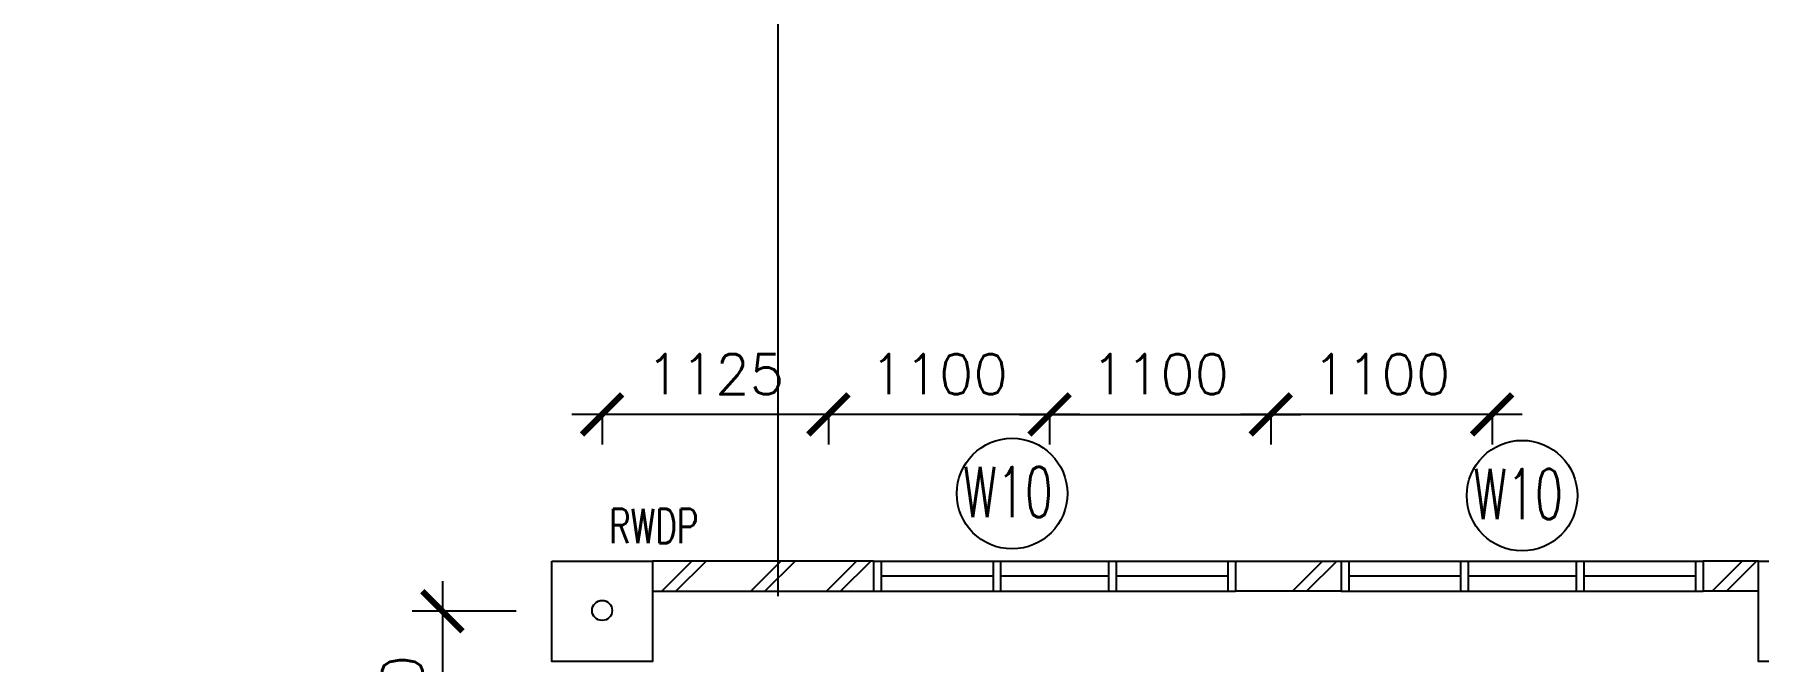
# Model space of a CAD drawing. Extents: x 2332957 to 2465864, y -1012926 to -914299.
# Drawn here: x 2396960 to 2405533, y -938987 to -935869 of the extents above; entities that cross this region are included whole.
import ezdxf

# ---------------------------------------------------------------- set-up
doc = ezdxf.new("R2010")
doc.units = 0
doc.header["$LTSCALE"] = 15
doc.header["$MEASUREMENT"] = 0
doc.header["$PDMODE"] = 34
doc.layers.get('0').update_dxf_attribs({"linetype": 'CONTINUOUS'})
doc.layers.get('DEFPOINTS').update_dxf_attribs({"linetype": 'CONTINUOUS'})
for name, color, linetype in [('COL', 3, 'CONTINUOUS'), ('DIM', 7, 'CONTINUOUS'), ('H', 1, 'CONTINUOUS'), ('hatch', 7, 'CONTINUOUS'), ('RWDP', 145, 'CONTINUOUS'), ('WALL', 2, 'CONTINUOUS'), ('WIN', 5, 'CONTINUOUS'), ('WIN-T', 7, 'CONTINUOUS')]:
    doc.layers.add(name, color=color, linetype=linetype)
doc.styles.add('ROMANS', font='romans')
doc.styles.get("Standard").update_dxf_attribs({"font": 'ROMANS.SHX'})
doc.dimstyles.new('STANDARD$0', dxfattribs={"dimscale": 0, "dimtxt": 8, "dimasz": 6, "dimexe": 1, "dimexo": 1, "dimgap": 3, "dimtad": 1, "dimdec": 0, "dimlfac": -1, "dimrnd": 1, "dimzin": 0, "dimdsep": 46, "dimtxsty": 'Standard', "dimcen": 0, "dimclrd": 5, "dimclre": 250, "dimadec": 0, "dimazin": 0, "dimtfac": 1, "dimtdec": 4, "dimtofl": 0, "dimtmove": 0, "dimatfit": 3, "dimfxl": 1, "dimtolj": 1, "dimtzin": 0, "dimarcsym": 0})

# ---------------------------------------------------------------- blocks, each defined once
blk = doc.blocks.new('_ARCHTICK')
at = {"color": 0, "linetype": 'ByBlock', "const_width": 0.15}
blk.add_lwpolyline([(-0.5, -0.5), (0.5, 0.5)], dxfattribs=at)
blk = doc.blocks.new('*D172')
at = {"layer": 'DEFPOINTS', "color": 0, "transparency": 16777216}
for p in [(2399505.4, -938737.5), (2398989, -939687.5), (2399505.4, -939687.5)]:
    blk.add_point(p, dxfattribs=at)
at = {"layer": 'DIM', "color": 7, "lineweight": -2, "transparency": 16777216}
for p, q in [((2398989, -938587.5), (2398989, -939837.5)), ((2399355.4, -938737.5), (2398839, -938737.5)), ((2399355.4, -939687.5), (2398839, -939687.5))]:
    blk.add_line(p, q, dxfattribs=at)
at = {"layer": 'DIM', "color": 7, "lineweight": -2, "transparency": 16777216, "xscale": 200, "yscale": 200, "zscale": 200}
for p, rotation in [((2398989, -938737.5), 90), ((2398989, -939687.5), 270)]:
    blk.add_blockref('_ARCHTICK', p, dxfattribs=dict(at, rotation=rotation))
at = {"layer": 'DIM', "color": 7, "transparency": 16777216, "insert": (2398789, -939212.5), "char_height": 200, "attachment_point": 5, "rotation": 90, "style": 'ROMANS'}
blk.add_mtext('\\A1;950', dxfattribs=at)
blk = doc.blocks.new('*D173')
at = {"layer": 'DEFPOINTS', "color": 0, "transparency": 16777216}
for p in [(2399782.9, -937625.8), (2400907.9, -937625.8), (2399782.9, -937758.3)]:
    blk.add_point(p, dxfattribs=at)
at = {"layer": 'DIM', "color": 7, "lineweight": -2, "transparency": 16777216}
for p, q in [((2401057.9, -937758.3), (2399632.9, -937758.3)), ((2399782.9, -937775.8), (2399782.9, -937908.3)), ((2400907.9, -937775.8), (2400907.9, -937908.3))]:
    blk.add_line(p, q, dxfattribs=at)
at = {"layer": 'DIM', "color": 7, "lineweight": -2, "transparency": 16777216, "xscale": 200, "yscale": 200, "zscale": 200, "rotation": 180}
blk.add_blockref('_ARCHTICK', (2399782.9, -937758.3), dxfattribs=at)
at = {"layer": 'DIM', "color": 7, "lineweight": -2, "transparency": 16777216, "xscale": 200, "yscale": 200, "zscale": 200}
blk.add_blockref('_ARCHTICK', (2400907.9, -937758.3), dxfattribs=at)
at = {"layer": 'DIM', "color": 7, "transparency": 16777216, "insert": (2400345.4, -937558.3), "char_height": 200, "attachment_point": 5, "style": 'ROMANS'}
blk.add_mtext('\\A1;1125', dxfattribs=at)
blk = doc.blocks.new('*D174')
at = {"layer": 'DEFPOINTS', "color": 0, "transparency": 16777216}
for p in [(2400907.9, -937625.8), (2402007.9, -937625.8), (2400907.9, -937758.3)]:
    blk.add_point(p, dxfattribs=at)
at = {"layer": 'DIM', "color": 7, "lineweight": -2, "transparency": 16777216}
for p, q in [((2402157.9, -937758.3), (2400757.9, -937758.3)), ((2400907.9, -937775.8), (2400907.9, -937908.3)), ((2402007.9, -937775.8), (2402007.9, -937908.3))]:
    blk.add_line(p, q, dxfattribs=at)
at = {"layer": 'DIM', "color": 7, "lineweight": -2, "transparency": 16777216, "xscale": 200, "yscale": 200, "zscale": 200, "rotation": 180}
blk.add_blockref('_ARCHTICK', (2400907.9, -937758.3), dxfattribs=at)
at = {"layer": 'DIM', "color": 7, "lineweight": -2, "transparency": 16777216, "xscale": 200, "yscale": 200, "zscale": 200}
blk.add_blockref('_ARCHTICK', (2402007.9, -937758.3), dxfattribs=at)
at = {"layer": 'DIM', "color": 7, "transparency": 16777216, "insert": (2401457.9, -937558.3), "char_height": 200, "attachment_point": 5, "style": 'ROMANS'}
blk.add_mtext('\\A1;1100', dxfattribs=at)
blk = doc.blocks.new('*D175')
at = {"layer": 'DEFPOINTS', "color": 0, "transparency": 16777216}
for p in [(2402007.9, -937625.8), (2403107.9, -937625.8), (2403107.9, -937758.3)]:
    blk.add_point(p, dxfattribs=at)
at = {"layer": 'DIM', "color": 7, "lineweight": -2, "transparency": 16777216}
for p, q in [((2401857.9, -937758.3), (2403257.9, -937758.3)), ((2402007.9, -937775.8), (2402007.9, -937908.3)), ((2403107.9, -937775.8), (2403107.9, -937908.3))]:
    blk.add_line(p, q, dxfattribs=at)
at = {"layer": 'DIM', "color": 7, "lineweight": -2, "transparency": 16777216, "xscale": 200, "yscale": 200, "zscale": 200, "rotation": 180}
blk.add_blockref('_ARCHTICK', (2402007.9, -937758.3), dxfattribs=at)
at = {"layer": 'DIM', "color": 7, "lineweight": -2, "transparency": 16777216, "xscale": 200, "yscale": 200, "zscale": 200}
blk.add_blockref('_ARCHTICK', (2403107.9, -937758.3), dxfattribs=at)
at = {"layer": 'DIM', "color": 7, "transparency": 16777216, "insert": (2402557.9, -937558.3), "char_height": 200, "attachment_point": 5, "style": 'ROMANS'}
blk.add_mtext('\\A1;1100', dxfattribs=at)
blk = doc.blocks.new('*D176')
at = {"layer": 'DEFPOINTS', "color": 0, "transparency": 16777216}
for p in [(2403107.9, -937625.8), (2404207.9, -937625.8), (2403107.9, -937758.3)]:
    blk.add_point(p, dxfattribs=at)
at = {"layer": 'DIM', "color": 7, "lineweight": -2, "transparency": 16777216}
for p, q in [((2404357.9, -937758.3), (2402957.9, -937758.3)), ((2403107.9, -937775.8), (2403107.9, -937908.3)), ((2404207.9, -937775.8), (2404207.9, -937908.3))]:
    blk.add_line(p, q, dxfattribs=at)
at = {"layer": 'DIM', "color": 7, "lineweight": -2, "transparency": 16777216, "xscale": 200, "yscale": 200, "zscale": 200, "rotation": 180}
blk.add_blockref('_ARCHTICK', (2403107.9, -937758.3), dxfattribs=at)
at = {"layer": 'DIM', "color": 7, "lineweight": -2, "transparency": 16777216, "xscale": 200, "yscale": 200, "zscale": 200}
blk.add_blockref('_ARCHTICK', (2404207.9, -937758.3), dxfattribs=at)
at = {"layer": 'DIM', "color": 7, "transparency": 16777216, "insert": (2403657.9, -937558.3), "char_height": 200, "attachment_point": 5, "style": 'ROMANS'}
blk.add_mtext('\\A1;1100', dxfattribs=at)

msp = doc.modelspace()

# ---------------------------------------------------------------- linework, layer by layer
at = {"layer": 'COL', "color": 0}
for points in [[(2399532.9, -938487.5), (2400032.9, -938487.5), (2400032.9, -938987.5), (2399532.9, -938987.5)], [(2406032.9, -938487.5), (2406032.9, -938987.5), (2405532.9, -938987.5), (2405532.9, -938487.5)]]:
    msp.add_lwpolyline(points, close=True, dxfattribs=at)
at = {"layer": 'H', "color": 0}
for p, q in [((2400079.3, -938637.5), (2400229.3, -938487.5)), ((2400150, -938637.5), (2400300, -938487.5)), ((2400521.9, -938637.5), (2400671.9, -938487.5)), ((2400592.6, -938637.5), (2400742.6, -938487.5)), ((2400897.9, -938637.5), (2401047.9, -938487.5)), ((2400968.6, -938637.5), (2401118.6, -938487.5)), ((2403215.3, -938637.5), (2403365.3, -938487.5)), ((2403286, -938637.5), (2403436, -938487.5)), ((2405302.3, -938637.5), (2405452.3, -938487.5)), ((2405373, -938637.5), (2405523, -938487.5))]:
    msp.add_line(p, q, dxfattribs=at)
at = {"layer": 'hatch', "color": 0}
msp.add_lwpolyline([(2400657.9, -938662.5), (2400657.9, -933987.5), (2390707.9, -933987.5), (2390707.9, -923962.5), (2394532.9, -923962.5), (2394532.9, -917237.5), (2420182.2, -917237.5), (2420182.2, -916837.5), (2436388.9, -916837.5), (2436388.9, -917237.5), (2462038.9, -917237.5), (2462038.9, -923962.5), (2465863.9, -923962.5), (2465863.9, -940737.5), (2436031.6, -940737.5)], dxfattribs=at)
at = {"layer": 'RWDP', "color": 0, "linetype": 'Continuous'}
msp.add_circle((2399782.9, -938733.4), 50, dxfattribs=at)
at = {"layer": 'WALL', "color": 0}
for p, q in [((2401132.9, -938487.5), (2400032.9, -938487.5)), ((2401132.9, -938487.5), (2401132.9, -938637.5)), ((2402932.9, -938487.5), (2403457.9, -938487.5)), ((2402932.9, -938487.5), (2402932.9, -938637.5)), ((2403457.9, -938487.5), (2403457.9, -938637.5)), ((2405257.9, -938487.5), (2405257.9, -938637.5)), ((2405532.9, -938487.5), (2405257.9, -938487.5)), ((2400032.9, -938637.5), (2401132.9, -938637.5)), ((2403457.9, -938637.5), (2402932.9, -938637.5)), ((2405532.9, -938637.5), (2405257.9, -938637.5))]:
    msp.add_line(p, q, dxfattribs=at)
at = {"layer": 'WIN', "color": 0}
for p, q in [((2401132.9, -938487.5), (2402932.9, -938487.5)), ((2401170.9, -938487.5), (2401170.9, -938637.5)), ((2401726.6, -938487.5), (2401726.6, -938637.5)), ((2401764.6, -938487.5), (2401764.6, -938637.5)), ((2402301.3, -938487.5), (2402301.3, -938637.5)), ((2402339.3, -938487.5), (2402339.3, -938637.5)), ((2402894.9, -938487.5), (2402894.9, -938637.5)), ((2403457.9, -938487.5), (2405257.9, -938487.5)), ((2403495.9, -938487.5), (2403495.9, -938637.5)), ((2404051.6, -938487.5), (2404051.6, -938637.5)), ((2404089.6, -938487.5), (2404089.6, -938637.5)), ((2404626.3, -938487.5), (2404626.3, -938637.5)), ((2404664.3, -938487.5), (2404664.3, -938637.5)), ((2405219.9, -938487.5), (2405219.9, -938637.5)), ((2401132.9, -938637.5), (2402932.9, -938637.5)), ((2403457.9, -938637.5), (2405257.9, -938637.5))]:
    msp.add_line(p, q, dxfattribs=at)
at = {"layer": 'WIN', "color": 0, "const_width": 10, "flags": 128}
for points in [[(2401170.9, -938562.5), (2401726.6, -938562.5)], [(2401764.6, -938562.5), (2402301.3, -938562.5)], [(2402339.3, -938562.5), (2402894.9, -938562.5)], [(2403495.9, -938562.5), (2404051.6, -938562.5)], [(2404089.6, -938562.5), (2404626.3, -938562.5)], [(2404664.3, -938562.5), (2405219.9, -938562.5)]]:
    msp.add_lwpolyline(points, dxfattribs=at)
at = {"layer": 'WIN-T', "color": 0, "linetype": 'Continuous'}
for centre in [(2401821.4, -938152.2, 0), (2404357.6, -938162.3, 0)]:
    msp.add_circle(centre, 275, dxfattribs=at)

# ---------------------------------------------------------------- texts
at = {"layer": 'RWDP', "color": 0, "style": 'ROMANS', "width": 0.7}
msp.add_text('RWDP', height=170, dxfattribs=at).set_placement((2399818.1, -938398.8))
at = {"layer": 'WIN-T', "color": 0, "style": 'ROMANS', "width": 0.65}
for p in [(2401578.3, -938269.6, 0), (2404114.5, -938279.7, 0)]:
    msp.add_text('W10', height=250, dxfattribs=at).set_placement(p)

# ---------------------------------------------------------------- dimensions: what is measured, and where the dimension line sits
at = {"layer": 'DIM', "color": 0}
for base, p1, p2, picture, middle in [((2399782.9, -937758.3), (2400907.9, -937625.8), (2399782.9, -937625.8), '*D173', (2400345.4, -937558.3)), ((2400907.9, -937758.3), (2402007.9, -937625.8), (2400907.9, -937625.8), '*D174', (2401457.9, -937558.3)), ((2403107.9, -937758.3), (2404207.9, -937625.8), (2403107.9, -937625.8), '*D176', (2403657.9, -937558.3))]:
    dim = msp.add_linear_dim(base=base, p1=p1, p2=p2, dimstyle='STANDARD$0', override={"dimscale": 100, "dimtxt": 2, "dimasz": 2, "dimexe": 1.5, "dimexo": 1.5, "dimgap": 1, "dimtxsty": 'ROMANS', "dimblk": 'ARCHTICK', "dimdle": 1.5, "dimclrd": 7, "dimclre": 7, "dimclrt": 7, "dimtdec": 0, "dimtmove": 2}, dxfattribs=at)
    dim.commit()
    dim.dimension.update_dxf_attribs({"geometry": picture, "text_midpoint": middle})
for base, p1, p2, angle, picture, middle in [((2403107.9, -937758.3), (2402007.9, -937625.8), (2403107.9, -937625.8), 180, '*D175', (2402557.9, -937558.3)), ((2398989, -939687.5), (2399505.4, -938737.5), (2399505.4, -939687.5), 270, '*D172', (2398789, -939212.5))]:
    dim = msp.add_linear_dim(base=base, p1=p1, p2=p2, angle=angle, dimstyle='STANDARD$0', override={"dimscale": 100, "dimtxt": 2, "dimasz": 2, "dimexe": 1.5, "dimexo": 1.5, "dimgap": 1, "dimtxsty": 'ROMANS', "dimblk": 'ARCHTICK', "dimdle": 1.5, "dimclrd": 7, "dimclre": 7, "dimclrt": 7, "dimtdec": 0, "dimtmove": 2}, dxfattribs=at)
    dim.commit()
    dim.dimension.update_dxf_attribs({"geometry": picture, "text_midpoint": middle})

doc.saveas('drawing.dxf')
